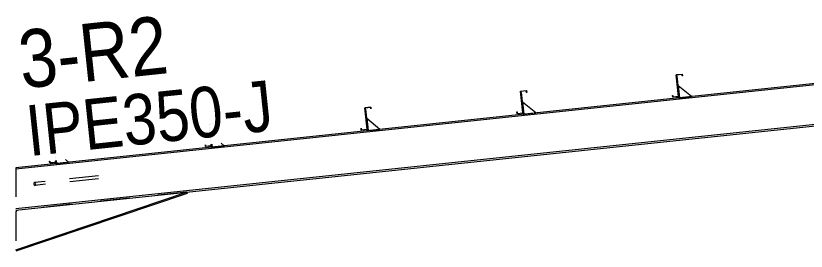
# Model space of a CAD drawing. Header units: millimetres. Extents: x -49 to 773, y -77 to 497.
# Drawn here: x 61.2 to 115.9, y 385.1 to 401.4 of the extents above; entities that cross this region are included whole.
import ezdxf

# ---------------------------------------------------------------- set-up
doc = ezdxf.new("R2010")
doc.units = ezdxf.units.MM
doc.linetypes.add('XKITLINE00', pattern=[0])
doc.linetypes.add('XKITLINE02', pattern=[4, 2, -2])
doc.layers.add('Part', color=2, linetype='Continuous', lineweight=0)
doc.layers.add('PartMark', color=7, linetype='Continuous', lineweight=0)
doc.styles.add('ARIAL', font='ARIAL.TTF')

# ---------------------------------------------------------------- blocks, each defined once
blk = doc.blocks.new('*A304')
at = {"layer": 'Part'}
blk.add_hatch(color=3, dxfattribs=at).paths.add_polyline_path([(63.8, 392.756), (64.215, 392.799), (64.228, 392.675), (64.213, 392.674), (64.201, 392.783), (63.817, 392.742), (63.974, 391.249), (63.56, 391.205), (63.547, 391.33), (63.562, 391.331), (63.573, 391.222), (63.958, 391.262)], flags=17)
blk = doc.blocks.new('*A305')
at = {"layer": 'Part'}
blk.add_hatch(color=3, dxfattribs=at).paths.add_polyline_path([(63.8, 392.756), (64.215, 392.799), (64.228, 392.675), (64.213, 392.674), (64.201, 392.783), (63.817, 392.742), (63.974, 391.249), (63.56, 391.205), (63.547, 391.33), (63.562, 391.331), (63.573, 391.222), (63.958, 391.262)], flags=17)
blk = doc.blocks.new('*A306')
at = {"layer": 'Part'}
blk.add_hatch(color=3, dxfattribs=at).paths.add_polyline_path([(85.347, 395.028), (85.762, 395.072), (85.775, 394.948), (85.76, 394.946), (85.748, 395.056), (85.364, 395.015), (85.521, 393.522), (85.107, 393.478), (85.094, 393.602), (85.109, 393.604), (85.12, 393.495), (85.505, 393.535)], flags=17)
blk = doc.blocks.new('*A307')
at = {"layer": 'Part'}
blk.add_hatch(color=3, dxfattribs=at).paths.add_polyline_path([(85.347, 395.028), (85.762, 395.072), (85.775, 394.948), (85.76, 394.946), (85.748, 395.056), (85.364, 395.015), (85.521, 393.522), (85.107, 393.478), (85.094, 393.602), (85.109, 393.604), (85.12, 393.495), (85.505, 393.535)], flags=17)
blk = doc.blocks.new('*A308')
at = {"layer": 'Part'}
blk.add_hatch(color=3, dxfattribs=at).paths.add_polyline_path([(106.894, 397.301), (107.309, 397.345), (107.322, 397.221), (107.307, 397.219), (107.295, 397.328), (106.911, 397.288), (107.068, 395.794), (106.654, 395.751), (106.641, 395.875), (106.656, 395.877), (106.667, 395.767), (107.052, 395.808)], flags=17)
blk = doc.blocks.new('*A309')
at = {"layer": 'Part'}
blk.add_hatch(color=3, dxfattribs=at).paths.add_polyline_path([(106.894, 397.301), (107.309, 397.345), (107.322, 397.221), (107.307, 397.219), (107.295, 397.328), (106.911, 397.288), (107.068, 395.794), (106.654, 395.751), (106.641, 395.875), (106.656, 395.877), (106.667, 395.767), (107.052, 395.808)], flags=17)
blk = doc.blocks.new('*A310')
at = {"layer": 'Part'}
blk.add_hatch(color=3, dxfattribs=at).paths.add_polyline_path([(74.574, 393.892), (74.988, 393.936), (75.001, 393.812), (74.986, 393.81), (74.975, 393.919), (74.59, 393.879), (74.748, 392.385), (74.333, 392.342), (74.32, 392.466), (74.335, 392.468), (74.347, 392.358), (74.731, 392.399)], flags=17)
blk = doc.blocks.new('*A311')
at = {"layer": 'Part'}
blk.add_hatch(color=3, dxfattribs=at).paths.add_polyline_path([(74.574, 393.892), (74.988, 393.936), (75.001, 393.812), (74.986, 393.81), (74.975, 393.919), (74.59, 393.879), (74.748, 392.385), (74.333, 392.342), (74.32, 392.466), (74.335, 392.468), (74.347, 392.358), (74.731, 392.399)], flags=17)
blk = doc.blocks.new('*A312')
at = {"layer": 'Part'}
blk.add_hatch(color=3, dxfattribs=at).paths.add_polyline_path([(96.121, 396.165), (96.535, 396.209), (96.548, 396.084), (96.533, 396.083), (96.522, 396.192), (96.137, 396.151), (96.295, 394.658), (95.881, 394.614), (95.867, 394.739), (95.882, 394.74), (95.894, 394.631), (96.278, 394.671)], flags=17)
blk = doc.blocks.new('*A313')
at = {"layer": 'Part'}
blk.add_hatch(color=3, dxfattribs=at).paths.add_polyline_path([(96.121, 396.165), (96.535, 396.209), (96.548, 396.084), (96.533, 396.083), (96.522, 396.192), (96.137, 396.151), (96.295, 394.658), (95.881, 394.614), (95.867, 394.739), (95.882, 394.74), (95.894, 394.631), (96.278, 394.671)], flags=17)
blk = doc.blocks.new('*A1504')
at = {"layer": 'Part', "color": 2, "linetype": 'XKITLINE00', "lineweight": 0}
for p, q in [((140.632, 399.251), (61.207, 390.873)), ((140.632, 399.159), (61.207, 390.781)), ((140.632, 396.41), (61.207, 388.033)), ((61.207, 387.94), (140.632, 396.318))]:
    blk.add_line(p, q, dxfattribs=at)
at = {"layer": 'Part', "color": 7, "linetype": 'XKITLINE02', "lineweight": 0}
for p, q in [((140.632, 396.318), (140.632, 399.251)), ((61.207, 390.873), (61.207, 387.94))]:
    blk.add_line(p, q, dxfattribs=at)
blk = doc.blocks.new('*A1557')
at = {"layer": 'Part', "color": 2, "linetype": 'XKITLINE00', "lineweight": 0}
for p, q in [((62.506, 389.858), (62.476, 389.841)), ((63.247, 389.936), (62.506, 389.858)), ((62.54, 389.848), (62.506, 389.858)), ((62.456, 389.801), (62.453, 389.748)), ((62.453, 389.748), (62.467, 389.697)), ((62.476, 389.841), (62.456, 389.801)), ((62.467, 389.697), (62.494, 389.662)), ((62.494, 389.662), (62.528, 389.651)), ((63.269, 389.729), (62.528, 389.651)), ((62.528, 389.651), (62.559, 389.668)), ((62.568, 389.812), (62.54, 389.848)), ((62.559, 389.668), (62.579, 389.709)), ((62.582, 389.761), (62.568, 389.812)), ((62.579, 389.709), (62.582, 389.761))]:
    blk.add_line(p, q, dxfattribs=at)
at = {"layer": 'Part', "color": 7, "linetype": 'XKITLINE02', "lineweight": 0}
for p, q in [((66.916, 390.323), (63.247, 389.936)), ((66.938, 390.116), (63.269, 389.729))]:
    blk.add_line(p, q, dxfattribs=at)
blk = doc.blocks.new('*A1558')
at = {"layer": 'Part', "color": 2, "linetype": 'XKITLINE00', "lineweight": 0}
for p, q in [((63.547, 391.33), (63.562, 391.331)), ((63.548, 391.321), (63.547, 391.33)), ((63.56, 391.205), (63.548, 391.321)), ((63.974, 391.249), (63.56, 391.205)), ((63.562, 391.331), (63.562, 391.323)), ((63.562, 391.323), (63.573, 391.222)), ((63.573, 391.222), (63.958, 391.262)), ((63.958, 391.262), (63.947, 391.363)), ((63.962, 391.365), (63.974, 391.249))]:
    blk.add_line(p, q, dxfattribs=at)
blk = doc.blocks.new('*A1559')
at = {"layer": 'Part', "color": 2, "linetype": 'XKITLINE00', "lineweight": 0}
for p, q in [((63.547, 391.33), (63.562, 391.331)), ((63.548, 391.321), (63.547, 391.33)), ((63.56, 391.205), (63.548, 391.321)), ((63.974, 391.249), (63.56, 391.205)), ((63.562, 391.331), (63.562, 391.323)), ((63.562, 391.323), (63.573, 391.222)), ((63.573, 391.222), (63.958, 391.262)), ((63.958, 391.262), (63.947, 391.363)), ((63.962, 391.365), (63.974, 391.249))]:
    blk.add_line(p, q, dxfattribs=at)
blk = doc.blocks.new('*A1560')
at = {"layer": 'Part', "color": 2, "linetype": 'XKITLINE00', "lineweight": 0}
for p, q in [((85.347, 395.028), (85.762, 395.072)), ((85.505, 393.535), (85.347, 395.028)), ((85.748, 395.056), (85.364, 395.015)), ((85.364, 395.015), (85.521, 393.522)), ((85.76, 394.946), (85.748, 395.056)), ((85.775, 394.948), (85.76, 394.946)), ((85.762, 395.072), (85.775, 394.948)), ((85.094, 393.602), (85.109, 393.604)), ((85.107, 393.478), (85.094, 393.602)), ((85.521, 393.522), (85.107, 393.478)), ((85.109, 393.604), (85.12, 393.495)), ((85.12, 393.495), (85.505, 393.535))]:
    blk.add_line(p, q, dxfattribs=at)
blk = doc.blocks.new('*A1561')
at = {"layer": 'Part', "color": 2, "linetype": 'XKITLINE00', "lineweight": 0}
for p, q in [((85.347, 395.028), (85.762, 395.072)), ((85.505, 393.535), (85.347, 395.028)), ((85.748, 395.056), (85.364, 395.015)), ((85.364, 395.015), (85.521, 393.522)), ((85.76, 394.946), (85.748, 395.056)), ((85.775, 394.948), (85.76, 394.946)), ((85.762, 395.072), (85.775, 394.948)), ((85.094, 393.602), (85.109, 393.604)), ((85.107, 393.478), (85.094, 393.602)), ((85.521, 393.522), (85.107, 393.478)), ((85.109, 393.604), (85.12, 393.495)), ((85.12, 393.495), (85.505, 393.535))]:
    blk.add_line(p, q, dxfattribs=at)
blk = doc.blocks.new('*A1562')
at = {"layer": 'Part', "color": 2, "linetype": 'XKITLINE00', "lineweight": 0}
for p, q in [((106.894, 397.301), (107.309, 397.345)), ((107.052, 395.808), (106.894, 397.301)), ((107.295, 397.328), (106.911, 397.288)), ((106.911, 397.288), (107.068, 395.794)), ((107.307, 397.219), (107.295, 397.328)), ((107.322, 397.221), (107.307, 397.219)), ((107.309, 397.345), (107.322, 397.221)), ((106.641, 395.875), (106.656, 395.877)), ((106.654, 395.751), (106.641, 395.875)), ((106.656, 395.877), (106.667, 395.767)), ((107.068, 395.794), (106.654, 395.751)), ((106.667, 395.767), (107.052, 395.808))]:
    blk.add_line(p, q, dxfattribs=at)
blk = doc.blocks.new('*A1563')
at = {"layer": 'Part', "color": 2, "linetype": 'XKITLINE00', "lineweight": 0}
for p, q in [((106.894, 397.301), (107.309, 397.345)), ((107.052, 395.808), (106.894, 397.301)), ((107.295, 397.328), (106.911, 397.288)), ((106.911, 397.288), (107.068, 395.794)), ((107.307, 397.219), (107.295, 397.328)), ((107.322, 397.221), (107.307, 397.219)), ((107.309, 397.345), (107.322, 397.221)), ((106.641, 395.875), (106.656, 395.877)), ((106.654, 395.751), (106.641, 395.875)), ((106.656, 395.877), (106.667, 395.767)), ((107.068, 395.794), (106.654, 395.751)), ((106.667, 395.767), (107.052, 395.808))]:
    blk.add_line(p, q, dxfattribs=at)
blk = doc.blocks.new('*A1564')
at = {"layer": 'Part', "color": 2, "linetype": 'XKITLINE00', "lineweight": 0}
for p, q in [((74.32, 392.466), (74.335, 392.468)), ((74.321, 392.458), (74.32, 392.466)), ((74.333, 392.342), (74.321, 392.458)), ((74.748, 392.385), (74.333, 392.342)), ((74.335, 392.468), (74.336, 392.459)), ((74.336, 392.459), (74.347, 392.358)), ((74.347, 392.358), (74.731, 392.399)), ((74.731, 392.399), (74.721, 392.5)), ((74.736, 392.501), (74.748, 392.385))]:
    blk.add_line(p, q, dxfattribs=at)
blk = doc.blocks.new('*A1565')
at = {"layer": 'Part', "color": 2, "linetype": 'XKITLINE00', "lineweight": 0}
for p, q in [((74.32, 392.466), (74.335, 392.468)), ((74.321, 392.458), (74.32, 392.466)), ((74.333, 392.342), (74.321, 392.458)), ((74.748, 392.385), (74.333, 392.342)), ((74.335, 392.468), (74.336, 392.459)), ((74.336, 392.459), (74.347, 392.358)), ((74.347, 392.358), (74.731, 392.399)), ((74.731, 392.399), (74.721, 392.5)), ((74.736, 392.501), (74.748, 392.385))]:
    blk.add_line(p, q, dxfattribs=at)
blk = doc.blocks.new('*A1566')
at = {"layer": 'Part', "color": 2, "linetype": 'XKITLINE00', "lineweight": 0}
for p, q in [((96.121, 396.165), (96.535, 396.209)), ((96.278, 394.671), (96.121, 396.165)), ((96.522, 396.192), (96.137, 396.151)), ((96.137, 396.151), (96.295, 394.658)), ((96.533, 396.083), (96.522, 396.192)), ((96.548, 396.084), (96.533, 396.083)), ((96.535, 396.209), (96.548, 396.084)), ((95.867, 394.739), (95.882, 394.74)), ((95.881, 394.614), (95.867, 394.739)), ((96.295, 394.658), (95.881, 394.614)), ((95.882, 394.74), (95.894, 394.631)), ((95.894, 394.631), (96.278, 394.671))]:
    blk.add_line(p, q, dxfattribs=at)
blk = doc.blocks.new('*A1567')
at = {"layer": 'Part', "color": 2, "linetype": 'XKITLINE00', "lineweight": 0}
for p, q in [((96.121, 396.165), (96.535, 396.209)), ((96.278, 394.671), (96.121, 396.165)), ((96.522, 396.192), (96.137, 396.151)), ((96.137, 396.151), (96.295, 394.658)), ((96.533, 396.083), (96.522, 396.192)), ((96.548, 396.084), (96.533, 396.083)), ((96.535, 396.209), (96.548, 396.084)), ((95.867, 394.739), (95.882, 394.74)), ((95.881, 394.614), (95.867, 394.739)), ((96.295, 394.658), (95.881, 394.614)), ((95.882, 394.74), (95.894, 394.631)), ((95.894, 394.631), (96.278, 394.671))]:
    blk.add_line(p, q, dxfattribs=at)
blk = doc.blocks.new('*A1574')
at = {"layer": 'Part', "color": 2, "linetype": 'XKITLINE00', "lineweight": 0}
for p, q in [((61.207, 385.204), (73.023, 389.187)), ((73.052, 389.1), (61.207, 385.107)), ((73.023, 389.187), (73.052, 389.1)), ((61.328, 387.953), (61.207, 387.819))]:
    blk.add_line(p, q, dxfattribs=at)
at = {"layer": 'Part', "color": 7, "linetype": 'XKITLINE02', "lineweight": 0}
for p, q in [((73.023, 389.187), (61.328, 387.953)), ((61.207, 387.819), (61.207, 385.107))]:
    blk.add_line(p, q, dxfattribs=at)
blk = doc.blocks.new('*A1579')
at = {"layer": 'Part', "color": 7, "linetype": 'XKITLINE02', "lineweight": 0}
for p, q in [((64.003, 391.369), (64.024, 391.171)), ((64.024, 391.171), (64.853, 391.258))]:
    blk.add_line(p, q, dxfattribs=at)
at = {"layer": 'Part', "color": 2, "linetype": 'XKITLINE00', "lineweight": 0}
blk.add_line((64.853, 391.258), (64.633, 391.436), dxfattribs=at)
blk = doc.blocks.new('*A1580')
at = {"layer": 'Part', "color": 7, "linetype": 'XKITLINE02', "lineweight": 0}
for p, q in [((63.962, 391.365), (63.974, 391.249)), ((63.983, 391.166), (64.024, 391.171))]:
    blk.add_line(p, q, dxfattribs=at)
at = {"layer": 'Part', "color": 2, "linetype": 'XKITLINE00', "lineweight": 0}
for p, q in [((63.974, 391.249), (63.983, 391.166)), ((64.024, 391.171), (64.003, 391.369))]:
    blk.add_line(p, q, dxfattribs=at)
blk = doc.blocks.new('*A1581')
at = {"layer": 'Part', "color": 7, "linetype": 'XKITLINE02', "lineweight": 0}
for p, q in [((74.777, 392.506), (74.798, 392.307)), ((74.798, 392.307), (75.627, 392.394))]:
    blk.add_line(p, q, dxfattribs=at)
at = {"layer": 'Part', "color": 2, "linetype": 'XKITLINE00', "lineweight": 0}
blk.add_line((75.627, 392.394), (75.407, 392.572), dxfattribs=at)
blk = doc.blocks.new('*A1582')
at = {"layer": 'Part', "color": 7, "linetype": 'XKITLINE02', "lineweight": 0}
for p, q in [((74.736, 392.501), (74.748, 392.385)), ((74.756, 392.303), (74.798, 392.307))]:
    blk.add_line(p, q, dxfattribs=at)
at = {"layer": 'Part', "color": 2, "linetype": 'XKITLINE00', "lineweight": 0}
for p, q in [((74.748, 392.385), (74.756, 392.303)), ((74.798, 392.307), (74.777, 392.506))]:
    blk.add_line(p, q, dxfattribs=at)
blk = doc.blocks.new('*A1583')
at = {"layer": 'Part', "color": 2, "linetype": 'XKITLINE00', "lineweight": 0}
blk.add_line((86.4, 393.531), (85.484, 394.272), dxfattribs=at)
at = {"layer": 'Part', "color": 7, "linetype": 'XKITLINE02', "lineweight": 0}
for p, q in [((85.484, 394.272), (85.572, 393.443)), ((85.572, 393.443), (86.4, 393.531))]:
    blk.add_line(p, q, dxfattribs=at)
blk = doc.blocks.new('*A1584')
at = {"layer": 'Part', "color": 2, "linetype": 'XKITLINE00', "lineweight": 0}
for p, q in [((85.414, 394.935), (85.373, 394.931)), ((85.572, 393.443), (85.414, 394.935)), ((85.521, 393.522), (85.53, 393.439))]:
    blk.add_line(p, q, dxfattribs=at)
at = {"layer": 'Part', "color": 7, "linetype": 'XKITLINE02', "lineweight": 0}
for p, q in [((85.373, 394.931), (85.521, 393.522)), ((85.53, 393.439), (85.572, 393.443))]:
    blk.add_line(p, q, dxfattribs=at)
blk = doc.blocks.new('*A1585')
at = {"layer": 'Part', "color": 2, "linetype": 'XKITLINE00', "lineweight": 0}
for p, q in [((96.188, 396.071), (96.146, 396.067)), ((96.345, 394.58), (96.188, 396.071)), ((96.295, 394.658), (96.304, 394.575))]:
    blk.add_line(p, q, dxfattribs=at)
at = {"layer": 'Part', "color": 7, "linetype": 'XKITLINE02', "lineweight": 0}
for p, q in [((96.146, 396.067), (96.295, 394.658)), ((96.304, 394.575), (96.345, 394.58))]:
    blk.add_line(p, q, dxfattribs=at)
blk = doc.blocks.new('*A1586')
at = {"layer": 'Part', "color": 2, "linetype": 'XKITLINE00', "lineweight": 0}
blk.add_line((97.174, 394.667), (96.258, 395.408), dxfattribs=at)
at = {"layer": 'Part', "color": 7, "linetype": 'XKITLINE02', "lineweight": 0}
for p, q in [((96.258, 395.408), (96.345, 394.58)), ((96.345, 394.58), (97.174, 394.667))]:
    blk.add_line(p, q, dxfattribs=at)
blk = doc.blocks.new('*A1587')
at = {"layer": 'Part', "color": 2, "linetype": 'XKITLINE00', "lineweight": 0}
for p, q in [((106.961, 397.208), (106.92, 397.203)), ((107.119, 395.716), (106.961, 397.208)), ((107.068, 395.794), (107.077, 395.712))]:
    blk.add_line(p, q, dxfattribs=at)
at = {"layer": 'Part', "color": 7, "linetype": 'XKITLINE02', "lineweight": 0}
for p, q in [((106.92, 397.203), (107.068, 395.794)), ((107.077, 395.712), (107.119, 395.716))]:
    blk.add_line(p, q, dxfattribs=at)
blk = doc.blocks.new('*A1588')
at = {"layer": 'Part', "color": 2, "linetype": 'XKITLINE00', "lineweight": 0}
blk.add_line((107.947, 395.803), (107.031, 396.545), dxfattribs=at)
at = {"layer": 'Part', "color": 7, "linetype": 'XKITLINE02', "lineweight": 0}
for p, q in [((107.031, 396.545), (107.119, 395.716)), ((107.119, 395.716), (107.947, 395.803))]:
    blk.add_line(p, q, dxfattribs=at)
blk = doc.blocks.new('*A1997')
at = {"layer": 'PartMark', "color": 3, "style": 'ARIAL', "width": 0.85}
blk.add_text('3-R2', height=4, rotation=6.0218, dxfattribs=at).set_placement((61.635, 396.348))
at = {"layer": 'PartMark', "color": 7, "style": 'ARIAL', "width": 0.85}
blk.add_text('IPE350-J', height=3.5, rotation=6.0218, dxfattribs=at).set_placement((62.128, 391.674))

msp = doc.modelspace()

# ---------------------------------------------------------------- block references
at = {"lineweight": 0}
for name in ['*A1997', '*A1504', '*A308', '*A309', '*A1562', '*A1563', '*A1587', '*A1588', '*A312', '*A313', '*A1566', '*A1567', '*A1585', '*A1586', '*A306', '*A307', '*A1560', '*A1561', '*A1584', '*A1583', '*A310', '*A311', '*A304', '*A305', '*A1564', '*A1565', '*A1582', '*A1581', '*A1558', '*A1559', '*A1580', '*A1579', '*A1557', '*A1574']:
    msp.add_blockref(name, (0, 0), dxfattribs=at)

doc.saveas('drawing.dxf')
